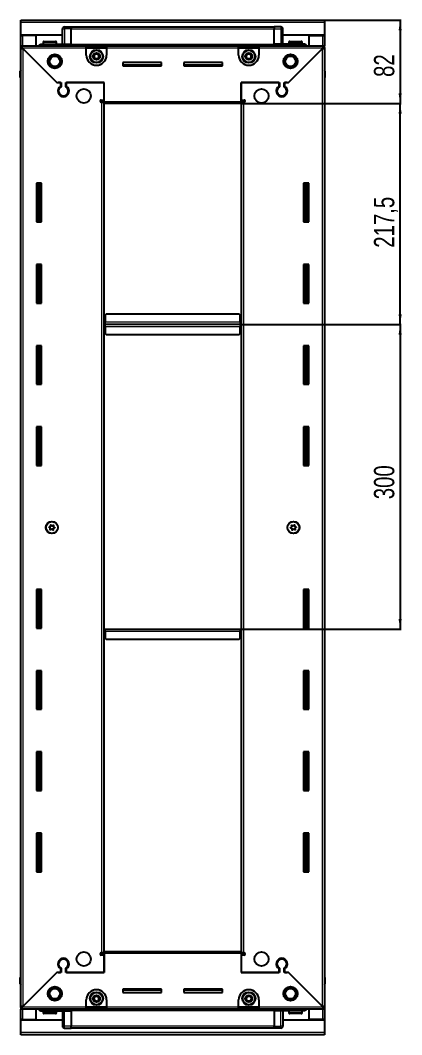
# Model space of a CAD drawing. Header units: millimetres. Extents: x 1773 to 4008, y -476 to 1980.
# Drawn here: x 3633 to 4008, y 780 to 1779 of the extents above; entities that cross this region are included whole.
import ezdxf

# ---------------------------------------------------------------- set-up
doc = ezdxf.new("R2010")
doc.units = ezdxf.units.MM
doc.layers.add('FORMAT', color=7, linetype='Continuous')
doc.styles.add('SLDTEXTSTYLE0', font='TXT', dxfattribs={"width": 0.75})
doc.dimstyles.new('SLDDIMSTYLE0', dxfattribs={"dimtxt": 20, "dimasz": 10, "dimexe": 0, "dimexo": 0.0625, "dimgap": 5, "dimtad": 2, "dimdec": 1, "dimrnd": 1e-09, "dimzin": 12, "dimdsep": 46, "dimtxsty": 'SLDTEXTSTYLE0', "dimsah": 1, "dimcen": 0.09, "dimadec": 0, "dimazin": 3, "dimtfac": 1, "dimtofl": 0, "dimtmove": 0, "dimatfit": 3, "dimfxl": 0, "dimfrac": 2, "dimtolj": 1, "dimtzin": 12, "dimarcsym": 0})

# ---------------------------------------------------------------- blocks, each defined once
blk = doc.blocks.new('_D_6')
at = {"layer": 'FORMAT'}
for p, q in [((3932.02, 1778.98), (4007.51, 1778.98)), ((4006.51, 1778.98), (4006.51, 1696.98)), ((3850.02, 1696.98), (4007.51, 1696.98))]:
    blk.add_line(p, q, dxfattribs=at)
for points in [[(4006.51, 1778.98), (4004.97, 1768.98), (4008.04, 1768.98)], [(4006.51, 1696.98), (4008.04, 1706.98), (4004.97, 1706.98)]]:
    blk.add_solid(points, dxfattribs=at)
at = {"layer": 'FORMAT', "insert": (3980.72, 1723.2), "char_height": 20, "attachment_point": 1, "rotation": 90, "style": 'SLDTEXTSTYLE0'}
blk.add_mtext('82', dxfattribs=at)
blk = doc.blocks.new('_D_7')
at = {"layer": 'FORMAT'}
for p, q in [((3850.02, 1696.98), (4007.51, 1696.98)), ((4006.51, 1479.48), (4006.51, 1696.98)), ((3849.02, 1479.48), (4007.51, 1479.48))]:
    blk.add_line(p, q, dxfattribs=at)
for points in [[(4006.51, 1696.98), (4004.97, 1686.98), (4008.04, 1686.98)], [(4006.51, 1479.48), (4008.04, 1489.48), (4004.97, 1489.48)]]:
    blk.add_solid(points, dxfattribs=at)
at = {"layer": 'FORMAT', "insert": (3980.72, 1554.98), "char_height": 20, "attachment_point": 1, "rotation": 90, "style": 'SLDTEXTSTYLE0'}
blk.add_mtext('217,5', dxfattribs=at)
blk = doc.blocks.new('_D_8')
at = {"layer": 'FORMAT'}
for p, q in [((3849.02, 1479.48), (4007.51, 1479.48)), ((4006.51, 1479.48), (4006.51, 1179.48)), ((3849.02, 1179.48), (4007.51, 1179.48))]:
    blk.add_line(p, q, dxfattribs=at)
for points in [[(4006.51, 1479.48), (4004.97, 1469.48), (4008.04, 1469.48)], [(4006.51, 1179.48), (4008.04, 1189.48), (4004.97, 1189.48)]]:
    blk.add_solid(points, dxfattribs=at)
at = {"layer": 'FORMAT', "insert": (3980.72, 1307.31), "char_height": 20, "attachment_point": 1, "rotation": 90, "style": 'SLDTEXTSTYLE0'}
blk.add_mtext('300', dxfattribs=at)

msp = doc.modelspace()

# ---------------------------------------------------------------- linework, layer by layer
at = {"color": 7, "linetype": 'Continuous', "lineweight": 25}
for p, q in [((3633.01, 1776.88), (3633.01, 1778.98)), ((3633.01, 1778.98), (3932.01, 1778.98)), ((3932.01, 1778.98), (3932.01, 1776.88)), ((3633.01, 1764.48), (3633.01, 1776.88)), ((3674.01, 1755.48), (3674.01, 1770.48)), ((3674.68, 1771.98), (3674.68, 1771.98)), ((3676.01, 1772.48), (3682.51, 1772.48)), ((3676.01, 1772.48), (3682.51, 1772.48)), ((3682.51, 1772.48), (3682.5, 1772.48)), ((3682.51, 1772.48), (3682.51, 1772.48)), ((3682.51, 1772.48), (3682.51, 1770.48)), ((3882.51, 1772.33), (3682.51, 1772.33)), ((3682.51, 1755.48), (3682.51, 1770.48)), ((3882.51, 1772.48), (3882.51, 1772.48)), ((3889.01, 1772.48), (3882.51, 1772.48)), ((3889.01, 1772.48), (3882.51, 1772.48)), ((3882.51, 1772.48), (3882.51, 1770.48)), ((3882.51, 1755.48), (3882.51, 1770.48)), ((3891.01, 1770.48), (3891.01, 1770.48)), ((3891.01, 1755.48), (3891.01, 1770.48)), ((3932.01, 1776.88), (3932.01, 1764.48)), ((3674.01, 1764.48), (3633.01, 1764.48)), ((3633.01, 1763.98), (3633.01, 1764.48)), ((3633.01, 1753.73), (3633.01, 1763.98)), ((3633.01, 1763.98), (3635.11, 1763.98)), ((3634.51, 1763.98), (3634.51, 1764.48)), ((3648.01, 1763.98), (3635.11, 1763.98)), ((3648.01, 1753.73), (3648.01, 1763.98)), ((3932.01, 1764.48), (3891.01, 1764.48)), ((3917.01, 1753.73), (3917.01, 1763.98)), ((3917.01, 1763.98), (3929.91, 1763.98)), ((3929.91, 1763.98), (3932.01, 1763.98)), ((3930.51, 1763.98), (3930.51, 1764.48)), ((3932.01, 1763.98), (3932.01, 1764.48)), ((3932.01, 1763.98), (3932.01, 1753.73)), ((3633.01, 1752.23), (3633.01, 1753.73)), ((3633.01, 1753.73), (3634.01, 1753.73)), ((3633.01, 1751.73), (3633.01, 1752.23)), ((3633.01, 1752.23), (3634.01, 1752.23)), ((3633.01, 807.23), (3633.01, 1751.73)), ((3634.51, 1751.73), (3633.01, 1751.73)), ((3634.01, 1752.23), (3634.01, 1753.73)), ((3634.01, 1753.73), (3697.51, 1753.73)), ((3634.61, 1751.63), (3668.51, 1717.73)), ((3669.21, 1717.03), (3635.11, 1751.13)), ((3653.51, 1755.48), (3682.51, 1755.48)), ((3655.01, 1757.38), (3655.01, 1755.48)), ((3655.81, 1758.18), (3667.21, 1758.18)), ((3668.01, 1755.48), (3668.01, 1757.38)), ((3682.43, 1753.73), (3682.51, 1755.45)), ((3682.51, 1755.48), (3682.51, 1754.98)), ((3682.51, 1754.33), (3882.51, 1754.33)), ((3697.51, 1751.63), (3697.51, 1753.73)), ((3697.51, 1753.73), (3717.51, 1753.73)), ((3697.51, 1752.23), (3717.51, 1752.23)), ((3697.51, 1744.73), (3697.51, 1751.63)), ((3717.51, 1753.73), (3847.51, 1753.73)), ((3717.51, 1753.73), (3717.51, 1751.63)), ((3717.51, 1751.63), (3717.51, 1744.73)), ((3847.51, 1751.63), (3847.51, 1753.73)), ((3847.51, 1753.73), (3867.51, 1753.73)), ((3847.51, 1752.23), (3867.51, 1752.23)), ((3847.51, 1744.73), (3847.51, 1751.63)), ((3867.51, 1753.73), (3931.01, 1753.73)), ((3867.51, 1753.73), (3867.51, 1751.63)), ((3867.51, 1751.63), (3867.51, 1744.73)), ((3882.51, 1755.48), (3882.51, 1754.98)), ((3911.51, 1755.48), (3882.51, 1755.48)), ((3882.51, 1755.45), (3882.58, 1753.73)), ((3929.91, 1751.13), (3895.81, 1717.03)), ((3896.51, 1717.73), (3930.41, 1751.63)), ((3897.01, 1757.38), (3897.01, 1755.48)), ((3897.81, 1758.18), (3909.21, 1758.18)), ((3910.01, 1755.48), (3910.01, 1757.38)), ((3930.51, 1751.73), (3932.01, 1751.73)), ((3931.01, 1752.23), (3931.01, 1753.73)), ((3931.01, 1753.73), (3932.01, 1753.73)), ((3931.01, 1752.23), (3932.01, 1752.23)), ((3932.01, 1752.23), (3932.01, 1753.73)), ((3932.01, 1752.23), (3932.01, 1751.73)), ((3932.01, 1751.73), (3932.01, 807.23)), ((3632.5, 1728.98), (3632.5, 1722.48)), ((3632.51, 1722.48), (3632.51, 1728.98)), ((3771.51, 1737.48), (3733.51, 1737.48)), ((3733.51, 1737.48), (3733.51, 1733.98)), ((3771.51, 1734.73), (3733.51, 1734.73)), ((3733.51, 1733.98), (3771.51, 1733.98)), ((3771.51, 1733.98), (3771.51, 1737.48)), ((3831.51, 1737.48), (3793.51, 1737.48)), ((3793.51, 1737.48), (3793.51, 1733.98)), ((3831.51, 1734.73), (3793.51, 1734.73)), ((3793.51, 1733.98), (3831.51, 1733.98)), ((3831.51, 1733.98), (3831.51, 1737.48)), ((3932.01, 1730.3), (3932.01, 1730.3)), ((3932.51, 1728.98), (3932.51, 1722.48)), ((3932.51, 1722.48), (3932.51, 1728.98)), ((3632.5, 1722.48), (3632.51, 1722.48)), ((3633.01, 1722.48), (3632.51, 1722.48)), ((3632.66, 1722.48), (3632.66, 836.48)), ((3932.01, 1722.48), (3932.51, 1722.48)), ((3932.36, 836.48), (3932.36, 1722.48)), ((3932.51, 1722.48), (3932.51, 1722.48)), ((3932.51, 1722.48), (3932.51, 1722.48)), ((3668.51, 1717.73), (3672.71, 1717.73)), ((3669.91, 1717.73), (3669.21, 1717.03)), ((3672.01, 1717.73), (3669.91, 1717.73)), ((3672.01, 1717.73), (3672.01, 1713.84)), ((3672.71, 1717.73), (3672.71, 1713.44)), ((3677.31, 1717.73), (3715.01, 1717.73)), ((3677.31, 1713.44), (3677.31, 1717.73)), ((3678.01, 1713.84), (3678.01, 1717.73)), ((3715.01, 1717.73), (3678.01, 1717.73)), ((3715.01, 1700.48), (3715.01, 1717.73)), ((3715.01, 1699.08), (3715.01, 1717.73)), ((3850.01, 1717.73), (3850.01, 1700.48)), ((3887.01, 1717.73), (3850.01, 1717.73)), ((3850.01, 1717.73), (3887.71, 1717.73)), ((3850.01, 1699.08), (3850.01, 1717.73)), ((3887.01, 1717.73), (3887.01, 1713.84)), ((3887.71, 1717.73), (3887.71, 1713.44)), ((3892.31, 1717.73), (3896.51, 1717.73)), ((3892.31, 1713.44), (3892.31, 1717.73)), ((3895.11, 1717.73), (3893.01, 1717.73)), ((3893.01, 1713.84), (3893.01, 1717.73)), ((3895.81, 1717.03), (3895.11, 1717.73)), ((3673.01, 1704.87), (3673.01, 1704.11)), ((3712.16, 1700.48), (3715.01, 1700.48)), ((3712.91, 1698.48), (3712.16, 1698.48)), ((3712.91, 1698.48), (3715.01, 1698.48)), ((3715.01, 1699.48), (3713.01, 1699.48)), ((3713.01, 1699.48), (3713.01, 1698.48)), ((3715.01, 1696.98), (3715.01, 1699.08)), ((3850.01, 1700.48), (3852.86, 1700.48)), ((3852.01, 1699.48), (3850.01, 1699.48)), ((3850.01, 1699.08), (3850.01, 1696.98)), ((3850.01, 1698.48), (3852.11, 1698.48)), ((3852.01, 1698.48), (3852.01, 1699.48)), ((3852.86, 1698.48), (3852.11, 1698.48)), ((3892.01, 1704.87), (3892.01, 1704.11)), ((3715.01, 861.98), (3715.01, 1696.98)), ((3850.01, 1696.98), (3715.01, 1696.98)), ((3850.01, 1696.98), (3850.01, 861.98)), ((3653.51, 1618.48), (3648.51, 1618.48)), ((3648.51, 1618.48), (3648.51, 1580.48)), ((3650.66, 1580.48), (3650.66, 1618.48)), ((3652.45, 1580.48), (3652.45, 1618.48)), ((3652.48, 1580.48), (3652.48, 1618.48)), ((3653.51, 1580.48), (3653.51, 1618.48)), ((3911.51, 1618.48), (3911.51, 1580.48)), ((3916.51, 1618.48), (3911.51, 1618.48)), ((3912.53, 1618.48), (3912.53, 1580.48)), ((3912.56, 1618.48), (3912.56, 1580.48)), ((3914.36, 1618.48), (3914.36, 1580.48)), ((3916.51, 1580.48), (3916.51, 1618.48)), ((3648.51, 1580.48), (3653.51, 1580.48)), ((3911.51, 1580.48), (3916.51, 1580.48)), ((3653.51, 1538.48), (3648.51, 1538.48)), ((3648.51, 1538.48), (3648.51, 1500.48)), ((3650.66, 1500.48), (3650.66, 1538.48)), ((3652.45, 1500.48), (3652.45, 1538.48)), ((3652.48, 1500.48), (3652.48, 1538.48)), ((3653.51, 1500.48), (3653.51, 1538.48)), ((3911.51, 1538.48), (3911.51, 1500.48)), ((3916.51, 1538.48), (3911.51, 1538.48)), ((3912.53, 1538.48), (3912.53, 1500.48)), ((3912.56, 1538.48), (3912.56, 1500.48)), ((3914.36, 1538.48), (3914.36, 1500.48)), ((3916.51, 1500.48), (3916.51, 1538.48)), ((3648.51, 1500.48), (3653.51, 1500.48)), ((3911.51, 1500.48), (3916.51, 1500.48)), ((3717.01, 1489.48), (3716.01, 1488.48)), ((3848.01, 1489.48), (3717.01, 1489.48)), ((3849.01, 1488.48), (3848.01, 1489.48)), ((3715.76, 1479.48), (3715.01, 1479.48)), ((3716.01, 1482.33), (3715.76, 1482.33)), ((3715.76, 1482.33), (3715.76, 1479.48)), ((3715.76, 1479.48), (3715.76, 1476.63)), ((3716.01, 1488.48), (3716.01, 1481.58)), ((3716.01, 1479.48), (3716.01, 1481.58)), ((3716.01, 1477.38), (3716.01, 1479.48)), ((3849.01, 1479.48), (3716.01, 1479.48)), ((3849.01, 1481.58), (3849.01, 1488.48)), ((3849.26, 1482.33), (3849.01, 1482.33)), ((3849.01, 1481.58), (3849.01, 1479.48)), ((3849.01, 1479.48), (3849.01, 1477.38)), ((3849.26, 1479.48), (3849.26, 1482.33)), ((3849.26, 1476.63), (3849.26, 1479.48)), ((3850.01, 1479.48), (3849.26, 1479.48)), ((3715.76, 1476.63), (3716.01, 1476.63)), ((3716.01, 1477.38), (3716.01, 1470.48)), ((3716.01, 1470.48), (3717.01, 1469.48)), ((3717.01, 1469.48), (3848.01, 1469.48)), ((3848.01, 1469.48), (3849.01, 1470.48)), ((3849.01, 1470.48), (3849.01, 1477.38)), ((3849.01, 1476.63), (3849.26, 1476.63)), ((3653.51, 1458.48), (3648.51, 1458.48)), ((3648.51, 1458.48), (3648.51, 1420.48)), ((3650.66, 1420.48), (3650.66, 1458.48)), ((3652.45, 1420.48), (3652.45, 1458.48)), ((3652.48, 1420.48), (3652.48, 1458.48)), ((3653.51, 1420.48), (3653.51, 1458.48)), ((3911.51, 1458.48), (3911.51, 1420.48)), ((3916.51, 1458.48), (3911.51, 1458.48)), ((3912.53, 1458.48), (3912.53, 1420.48)), ((3912.56, 1458.48), (3912.56, 1420.48)), ((3914.36, 1458.48), (3914.36, 1420.48)), ((3916.51, 1420.48), (3916.51, 1458.48)), ((3648.51, 1420.48), (3653.51, 1420.48)), ((3911.51, 1420.48), (3916.51, 1420.48)), ((3653.51, 1378.48), (3648.51, 1378.48)), ((3648.51, 1378.48), (3648.51, 1340.48)), ((3650.66, 1340.48), (3650.66, 1378.48)), ((3652.45, 1340.48), (3652.45, 1378.48)), ((3652.48, 1340.48), (3652.48, 1378.48)), ((3653.51, 1340.48), (3653.51, 1378.48)), ((3911.51, 1378.48), (3911.51, 1340.48)), ((3916.51, 1378.48), (3911.51, 1378.48)), ((3912.53, 1378.48), (3912.53, 1340.48)), ((3912.56, 1378.48), (3912.56, 1340.48)), ((3914.36, 1378.48), (3914.36, 1340.48)), ((3916.51, 1340.48), (3916.51, 1378.48)), ((3648.51, 1340.48), (3653.51, 1340.48)), ((3911.51, 1340.48), (3916.51, 1340.48)), ((3653.51, 1218.48), (3648.51, 1218.48)), ((3648.51, 1218.48), (3648.51, 1180.48)), ((3650.66, 1180.48), (3650.66, 1218.48)), ((3652.45, 1180.48), (3652.45, 1218.48)), ((3652.48, 1180.48), (3652.48, 1218.48)), ((3653.51, 1180.48), (3653.51, 1218.48)), ((3911.51, 1218.48), (3911.51, 1180.48)), ((3916.51, 1218.48), (3911.51, 1218.48)), ((3912.53, 1218.48), (3912.53, 1180.48)), ((3912.56, 1218.48), (3912.56, 1180.48)), ((3914.36, 1218.48), (3914.36, 1180.48)), ((3916.51, 1180.48), (3916.51, 1218.48)), ((3648.51, 1180.48), (3653.51, 1180.48)), ((3715.01, 1179.48), (3715.76, 1179.48)), ((3715.76, 1179.48), (3715.76, 1176.63)), ((3716.01, 1177.38), (3716.01, 1179.48)), ((3716.01, 1179.48), (3849.01, 1179.48)), ((3849.01, 1179.48), (3849.01, 1177.38)), ((3849.26, 1176.63), (3849.26, 1179.48)), ((3849.26, 1179.48), (3850.01, 1179.48)), ((3911.51, 1180.48), (3916.51, 1180.48)), ((3715.76, 1176.63), (3716.01, 1176.63)), ((3716.01, 1177.38), (3716.01, 1170.48)), ((3716.01, 1170.48), (3717.01, 1169.48)), ((3717.01, 1169.48), (3848.01, 1169.48)), ((3848.01, 1169.48), (3849.01, 1170.48)), ((3849.01, 1170.48), (3849.01, 1177.38)), ((3849.01, 1176.63), (3849.26, 1176.63)), ((3653.51, 1138.48), (3648.51, 1138.48)), ((3648.51, 1138.48), (3648.51, 1100.48)), ((3650.66, 1100.48), (3650.66, 1138.48)), ((3652.45, 1100.48), (3652.45, 1138.48)), ((3652.48, 1100.48), (3652.48, 1138.48)), ((3653.51, 1100.48), (3653.51, 1138.48)), ((3911.51, 1138.48), (3911.51, 1100.48)), ((3916.51, 1138.48), (3911.51, 1138.48)), ((3912.53, 1138.48), (3912.53, 1100.48)), ((3912.56, 1138.48), (3912.56, 1100.48)), ((3914.36, 1138.48), (3914.36, 1100.48)), ((3916.51, 1100.48), (3916.51, 1138.48)), ((3648.51, 1100.48), (3653.51, 1100.48)), ((3911.51, 1100.48), (3916.51, 1100.48)), ((3653.51, 1058.48), (3648.51, 1058.48)), ((3648.51, 1058.48), (3648.51, 1020.48)), ((3650.66, 1020.48), (3650.66, 1058.48)), ((3652.45, 1020.48), (3652.45, 1058.48)), ((3652.48, 1020.48), (3652.48, 1058.48)), ((3653.51, 1020.48), (3653.51, 1058.48)), ((3911.51, 1058.48), (3911.51, 1020.48)), ((3916.51, 1058.48), (3911.51, 1058.48)), ((3912.53, 1058.48), (3912.53, 1020.48)), ((3912.56, 1058.48), (3912.56, 1020.48)), ((3914.36, 1058.48), (3914.36, 1020.48)), ((3916.51, 1020.48), (3916.51, 1058.48)), ((3648.51, 1020.48), (3653.51, 1020.48)), ((3911.51, 1020.48), (3916.51, 1020.48)), ((3653.51, 978.48), (3648.51, 978.48)), ((3648.51, 978.48), (3648.51, 940.48)), ((3650.66, 940.48), (3650.66, 978.48)), ((3652.45, 940.48), (3652.45, 978.48)), ((3652.48, 940.48), (3652.48, 978.48)), ((3653.51, 940.48), (3653.51, 978.48)), ((3911.51, 978.48), (3911.51, 940.48)), ((3916.51, 978.48), (3911.51, 978.48)), ((3912.53, 978.48), (3912.53, 940.48)), ((3912.56, 978.48), (3912.56, 940.48)), ((3914.36, 978.48), (3914.36, 940.48)), ((3916.51, 940.48), (3916.51, 978.48)), ((3648.51, 940.48), (3653.51, 940.48)), ((3911.51, 940.48), (3916.51, 940.48)), ((3712.16, 860.48), (3712.91, 860.48)), ((3715.01, 860.48), (3712.91, 860.48)), ((3713.01, 860.48), (3713.01, 859.48)), ((3713.01, 859.48), (3715.01, 859.48)), ((3715.01, 859.88), (3715.01, 861.98)), ((3715.01, 861.98), (3850.01, 861.98)), ((3715.01, 859.88), (3715.01, 841.23)), ((3850.01, 861.98), (3850.01, 859.88)), ((3852.11, 860.48), (3850.01, 860.48)), ((3850.01, 859.88), (3850.01, 841.23)), ((3850.01, 859.48), (3852.01, 859.48)), ((3852.01, 859.48), (3852.01, 860.48)), ((3852.11, 860.48), (3852.86, 860.48)), ((3673.01, 854.85), (3673.01, 854.09)), ((3715.01, 858.48), (3712.16, 858.48)), ((3715.01, 841.23), (3715.01, 858.48)), ((3850.01, 858.48), (3850.01, 841.23)), ((3852.86, 858.48), (3850.01, 858.48)), ((3892.01, 854.85), (3892.01, 854.09)), ((3668.51, 841.23), (3634.61, 807.33)), ((3635.11, 807.83), (3669.21, 841.93)), ((3672.71, 841.23), (3668.51, 841.23)), ((3669.21, 841.93), (3669.91, 841.23)), ((3669.91, 841.23), (3672.01, 841.23)), ((3672.01, 845.12), (3672.01, 841.23)), ((3672.71, 845.52), (3672.71, 841.23)), ((3677.31, 841.23), (3677.31, 845.52)), ((3715.01, 841.23), (3677.31, 841.23)), ((3678.01, 841.23), (3678.01, 845.12)), ((3678.01, 841.23), (3715.01, 841.23)), ((3850.01, 841.23), (3887.01, 841.23)), ((3887.71, 841.23), (3850.01, 841.23)), ((3887.01, 845.12), (3887.01, 841.23)), ((3887.71, 845.52), (3887.71, 841.23)), ((3892.31, 841.23), (3892.31, 845.52)), ((3896.51, 841.23), (3892.31, 841.23)), ((3893.01, 841.23), (3893.01, 845.12)), ((3893.01, 841.23), (3895.11, 841.23)), ((3895.11, 841.23), (3895.81, 841.93)), ((3895.81, 841.93), (3929.91, 807.83)), ((3930.41, 807.33), (3896.51, 841.23)), ((3632.5, 829.98), (3632.5, 836.48)), ((3632.5, 836.48), (3632.51, 836.48)), ((3632.51, 836.48), (3632.51, 836.48)), ((3632.51, 836.48), (3632.51, 829.98)), ((3633.01, 836.48), (3632.51, 836.48)), ((3932.01, 836.48), (3932.51, 836.48)), ((3932.51, 836.48), (3932.51, 836.48)), ((3932.51, 829.98), (3932.51, 836.48)), ((3932.51, 836.48), (3932.51, 829.98)), ((3633, 828.66), (3633, 828.66)), ((3771.51, 824.98), (3733.51, 824.98)), ((3733.51, 824.98), (3733.51, 821.48)), ((3733.51, 824.23), (3771.51, 824.23)), ((3733.51, 821.48), (3771.51, 821.48)), ((3771.51, 821.48), (3771.51, 824.98)), ((3831.51, 824.98), (3793.51, 824.98)), ((3793.51, 824.98), (3793.51, 821.48)), ((3793.51, 824.23), (3831.51, 824.23)), ((3793.51, 821.48), (3831.51, 821.48)), ((3831.51, 821.48), (3831.51, 824.98)), ((3697.51, 807.33), (3697.51, 814.23)), ((3717.51, 814.23), (3717.51, 807.33)), ((3847.51, 807.33), (3847.51, 814.23)), ((3867.51, 814.23), (3867.51, 807.33)), ((3633.01, 806.73), (3633.01, 807.23)), ((3634.51, 807.23), (3633.01, 807.23)), ((3633.01, 806.73), (3633.01, 805.23)), ((3634.01, 806.73), (3633.01, 806.73)), ((3633.01, 794.98), (3633.01, 805.23)), ((3634.01, 805.23), (3633.01, 805.23)), ((3634.01, 806.73), (3634.01, 805.23)), ((3697.51, 805.23), (3634.01, 805.23)), ((3648.01, 794.98), (3648.01, 805.23)), ((3653.51, 803.48), (3682.51, 803.48)), ((3655.01, 803.48), (3655.01, 801.58)), ((3659.58, 800.78), (3655.81, 800.78)), ((3667.21, 800.78), (3659.58, 800.78)), ((3668.01, 801.58), (3668.01, 803.48)), ((3674.01, 803.48), (3674.01, 788.48)), ((3682.51, 803.51), (3682.43, 805.23)), ((3882.51, 804.63), (3682.51, 804.63)), ((3682.51, 803.48), (3682.51, 803.98)), ((3682.51, 803.48), (3682.51, 788.48)), ((3697.51, 805.23), (3697.51, 807.33)), ((3717.51, 806.73), (3697.51, 806.73)), ((3717.51, 805.23), (3697.51, 805.23)), ((3717.51, 807.33), (3717.51, 805.23)), ((3847.51, 805.23), (3717.51, 805.23)), ((3847.51, 805.23), (3847.51, 807.33)), ((3867.51, 806.73), (3847.51, 806.73)), ((3867.51, 805.23), (3847.51, 805.23)), ((3867.51, 807.33), (3867.51, 805.23)), ((3931.01, 805.23), (3867.51, 805.23)), ((3882.58, 805.23), (3882.51, 803.51)), ((3882.51, 803.48), (3882.51, 803.98)), ((3911.51, 803.48), (3882.51, 803.48)), ((3882.51, 803.48), (3882.51, 788.48)), ((3891.01, 803.48), (3891.01, 788.48)), ((3897.01, 803.48), (3897.01, 801.58)), ((3904.8, 800.78), (3897.81, 800.78)), ((3909.21, 800.78), (3904.8, 800.78)), ((3910.01, 801.58), (3910.01, 803.48)), ((3917.01, 794.98), (3917.01, 805.23)), ((3930.51, 807.23), (3932.01, 807.23)), ((3931.01, 806.73), (3931.01, 805.23)), ((3932.01, 806.73), (3931.01, 806.73)), ((3932.01, 805.23), (3931.01, 805.23)), ((3932.01, 807.23), (3932.01, 806.73)), ((3932.01, 806.73), (3932.01, 805.23)), ((3932.01, 805.23), (3932.01, 794.98)), ((3635.11, 794.98), (3633.01, 794.98)), ((3633.01, 794.48), (3633.01, 794.98)), ((3633.01, 794.48), (3674.01, 794.48)), ((3633.01, 782.08), (3633.01, 794.48)), ((3634.51, 794.48), (3634.51, 794.98)), ((3635.11, 794.98), (3648.01, 794.98)), ((3891.01, 794.48), (3932.01, 794.48)), ((3929.91, 794.98), (3917.01, 794.98)), ((3932.01, 794.98), (3929.91, 794.98)), ((3930.51, 794.48), (3930.51, 794.98)), ((3932.01, 794.48), (3932.01, 794.98)), ((3932.01, 794.48), (3932.01, 782.08)), ((3633.01, 779.98), (3633.01, 782.08)), ((3932.01, 779.98), (3633.01, 779.98)), ((3674.01, 788.48), (3674.01, 788.48)), ((3676.01, 786.48), (3682.51, 786.48)), ((3676.01, 786.48), (3682.51, 786.48)), ((3682.51, 786.48), (3682.51, 788.48)), ((3682.51, 786.63), (3882.51, 786.63)), ((3682.51, 786.48), (3682.51, 786.48)), ((3882.51, 786.48), (3882.51, 788.48)), ((3882.51, 786.48), (3882.51, 786.48)), ((3889.01, 786.48), (3882.51, 786.48)), ((3882.51, 786.48), (3882.51, 786.48)), ((3889.01, 786.48), (3882.51, 786.48)), ((3890.33, 786.98), (3890.33, 786.98)), ((3932.01, 782.08), (3932.01, 779.98))]:
    msp.add_line(p, q, dxfattribs=at)
at = {"color": 8, "linetype": 'Continuous', "lineweight": 18}
for p, q in [((3932.01, 1776.88), (3633.01, 1776.88)), ((3674.01, 1770.48), (3676.01, 1770.48)), ((3676.01, 1772.48), (3676.01, 1770.48)), ((3676.01, 1770.48), (3676.01, 1755.48)), ((3682.51, 1770.48), (3676.01, 1770.48)), ((3882.51, 1770.33), (3682.51, 1770.33)), ((3882.51, 1770.48), (3889.01, 1770.48)), ((3889.01, 1772.48), (3889.01, 1770.48)), ((3891.01, 1770.48), (3889.01, 1770.48)), ((3889.01, 1770.48), (3889.01, 1755.48)), ((3635.11, 1763.98), (3635.11, 1764.48)), ((3635.11, 1753.73), (3635.11, 1763.98)), ((3929.91, 1764.48), (3929.91, 1763.98)), ((3929.91, 1763.98), (3929.91, 1753.73)), ((3697.51, 1751.63), (3634.61, 1751.63)), ((3635.11, 1751.13), (3635.11, 807.83)), ((3655.01, 1757.38), (3668.01, 1757.38)), ((3882.51, 1754.98), (3682.51, 1754.98)), ((3882.51, 1753.74), (3682.51, 1753.74)), ((3697.51, 1751.63), (3717.51, 1751.63)), ((3847.51, 1751.63), (3717.51, 1751.63)), ((3847.51, 1751.63), (3867.51, 1751.63)), ((3930.41, 1751.63), (3867.51, 1751.63)), ((3897.01, 1757.38), (3910.01, 1757.38)), ((3929.91, 807.83), (3929.91, 1751.13)), ((3633.01, 1728.98), (3632.51, 1728.98)), ((3932.01, 1728.98), (3932.51, 1728.98)), ((3712.91, 860.48), (3712.91, 1698.48)), ((3715.01, 1699.08), (3850.01, 1699.08)), ((3852.11, 1698.48), (3852.11, 860.48)), ((3650.01, 1618.48), (3650.01, 1580.48)), ((3651.24, 1618.48), (3651.24, 1580.48)), ((3913.77, 1580.48), (3913.77, 1618.48)), ((3915.01, 1580.48), (3915.01, 1618.48)), ((3650.01, 1538.48), (3650.01, 1500.48)), ((3651.24, 1538.48), (3651.24, 1500.48)), ((3913.77, 1500.48), (3913.77, 1538.48)), ((3915.01, 1500.48), (3915.01, 1538.48)), ((3849.01, 1481.58), (3716.01, 1481.58)), ((3716.01, 1477.38), (3849.01, 1477.38)), ((3650.01, 1458.48), (3650.01, 1420.48)), ((3651.24, 1458.48), (3651.24, 1420.48)), ((3913.77, 1420.48), (3913.77, 1458.48)), ((3915.01, 1420.48), (3915.01, 1458.48)), ((3650.01, 1378.48), (3650.01, 1340.48)), ((3651.24, 1378.48), (3651.24, 1340.48)), ((3913.77, 1340.48), (3913.77, 1378.48)), ((3915.01, 1340.48), (3915.01, 1378.48)), ((3650.01, 1218.48), (3650.01, 1180.48)), ((3651.24, 1218.48), (3651.24, 1180.48)), ((3913.77, 1180.48), (3913.77, 1218.48)), ((3915.01, 1180.48), (3915.01, 1218.48)), ((3716.01, 1177.38), (3849.01, 1177.38)), ((3650.01, 1138.48), (3650.01, 1100.48)), ((3651.24, 1138.48), (3651.24, 1100.48)), ((3913.77, 1100.48), (3913.77, 1138.48)), ((3915.01, 1100.48), (3915.01, 1138.48)), ((3650.01, 1058.48), (3650.01, 1020.48)), ((3651.24, 1058.48), (3651.24, 1020.48)), ((3913.77, 1020.48), (3913.77, 1058.48)), ((3915.01, 1020.48), (3915.01, 1058.48)), ((3650.01, 978.48), (3650.01, 940.48)), ((3651.24, 978.48), (3651.24, 940.48)), ((3913.77, 940.48), (3913.77, 978.48)), ((3915.01, 940.48), (3915.01, 978.48)), ((3850.01, 859.88), (3715.01, 859.88)), ((3633.01, 829.98), (3632.51, 829.98)), ((3932.01, 829.98), (3932.51, 829.98)), ((3634.61, 807.33), (3697.51, 807.33)), ((3635.11, 794.98), (3635.11, 805.23)), ((3659.31, 801.58), (3655.01, 801.58)), ((3668.01, 801.58), (3659.31, 801.58)), ((3676.01, 788.48), (3676.01, 803.48)), ((3682.51, 805.22), (3882.51, 805.22)), ((3682.51, 803.98), (3882.51, 803.98)), ((3717.51, 807.33), (3697.51, 807.33)), ((3717.51, 807.33), (3847.51, 807.33)), ((3867.51, 807.33), (3847.51, 807.33)), ((3867.51, 807.33), (3930.41, 807.33)), ((3889.01, 788.48), (3889.01, 803.48)), ((3904.98, 801.58), (3897.01, 801.58)), ((3910.01, 801.58), (3904.98, 801.58)), ((3929.91, 805.23), (3929.91, 794.98)), ((3635.11, 794.48), (3635.11, 794.98)), ((3929.91, 794.98), (3929.91, 794.48)), ((3932.01, 782.08), (3633.01, 782.08)), ((3674.01, 788.48), (3676.01, 788.48)), ((3676.01, 786.48), (3676.01, 788.48)), ((3682.51, 788.48), (3676.01, 788.48)), ((3682.51, 788.63), (3882.51, 788.63)), ((3882.51, 788.48), (3889.01, 788.48)), ((3891.01, 788.48), (3889.01, 788.48)), ((3889.01, 786.48), (3889.01, 788.48))]:
    msp.add_line(p, q, dxfattribs=at)
at = {"color": 7, "linetype": 'Continuous', "lineweight": 25}
for centre, radius in [((3707.51, 1743.48), 6.5), ((3857.51, 1743.48), 6.5), ((3666.51, 1738.48), 7), ((3666.51, 1738.48), 6.02), ((3666.51, 1738.48), 5.1), ((3707.51, 1743.48), 3.46), ((3857.51, 1743.48), 3.46), ((3898.51, 1738.48), 7), ((3898.51, 1738.48), 6.03), ((3898.51, 1738.48), 5.1), ((3695.01, 1704.48), 7), ((3870.01, 1704.48), 7), ((3663.51, 1279.48), 6), ((3663.66, 1279.48), 5.79), ((3663.66, 1279.48), 1.85), ((3901.51, 1279.48), 6), ((3901.36, 1279.48), 5.79), ((3901.36, 1279.48), 1.85), ((3695.01, 854.48), 7), ((3870.01, 854.48), 7), ((3666.51, 820.48), 7), ((3666.51, 820.48), 6.03), ((3666.51, 820.48), 5.1), ((3707.51, 815.48), 6.5), ((3857.51, 815.48), 6.5), ((3898.51, 820.48), 7), ((3898.51, 820.48), 6.02), ((3898.51, 820.48), 5.1), ((3707.51, 815.48), 3.46), ((3857.51, 815.48), 3.46)]:
    msp.add_circle(centre, radius, dxfattribs=at)
at = {"color": 8, "linetype": 'Continuous', "lineweight": 18}
for centre in [(3707.51, 1743.48), (3857.51, 1743.48), (3707.51, 815.48), (3857.51, 815.48)]:
    msp.add_circle(centre, 5.7, dxfattribs=at)
at = {"color": 7, "linetype": 'Continuous', "lineweight": 25}
for centre, radius, start, end in [((3676.01, 1770.48), 2, 90, 180), ((3889.01, 1770.48), 2, 0, 90), ((3655.81, 1757.38), 0.8, 90, 180), ((3667.21, 1757.38), 0.8, 0, 90), ((3673.81, 1755.68), 0.2, 270, 0), ((3891.21, 1755.68), 0.2, 180, 270), ((3897.81, 1757.38), 0.8, 90, 180), ((3909.21, 1757.38), 0.8, 0, 90), ((3707.51, 1744.73), 10, 180, 270), ((3707.51, 1743.48), 2.5, 134.01559, 194.01559), ((3707.51, 1743.48), 2.5, 194.01559, 254.01559), ((3707.51, 1743.48), 2.5, 74.01559, 134.01559), ((3707.51, 1743.48), 2.5, 254.01559, 314.01559), ((3707.51, 1744.73), 10, 270, 0), ((3707.51, 1743.48), 2.5, 14.01559, 74.01559), ((3707.51, 1743.48), 2.5, 314.01559, 14.01559), ((3857.51, 1744.73), 10, 180, 270), ((3857.51, 1743.48), 2.5, 160.11158, 220.11158), ((3857.51, 1743.48), 2.5, 100.11158, 160.11158), ((3857.51, 1743.48), 2.5, 220.11158, 280.11158), ((3857.51, 1743.48), 2.5, 40.11158, 100.11158), ((3857.51, 1744.73), 10, 270, 0), ((3857.51, 1743.48), 2.5, 280.11158, 340.11158), ((3857.51, 1743.48), 2.5, 340.11158, 40.11158), ((3634.51, 1728.98), 2, 138.59038, 180), ((3930.51, 1728.98), 2, 0, 41.40962), ((3930.51, 1728.98), 2, 0, 41.40962), ((3675.01, 1709.23), 5.5, 123.05573, 56.94427), ((3675.01, 1709.23), 4.8, 118.63099, 61.36901), ((3890.01, 1709.23), 5.5, 123.05573, 56.94427), ((3890.01, 1709.23), 4.8, 118.63099, 61.36901), ((3712.16, 1699.48), 1, 90, 270), ((3852.86, 1699.48), 1, 270, 90), ((3712.16, 859.48), 1, 90, 270), ((3852.86, 859.48), 1, 270, 90), ((3675.01, 849.73), 5.5, 303.05573, 236.94427), ((3675.01, 849.73), 4.8, 298.63099, 241.36901), ((3890.01, 849.73), 5.5, 303.05573, 236.94427), ((3890.01, 849.73), 4.8, 298.63099, 241.36901), ((3634.5, 829.98), 2, 180, 198.58003), ((3634.51, 829.98), 2, 180, 221.40962), ((3930.51, 829.98), 2, 318.57492, 360), ((3930.51, 829.98), 2, 318.59038, 0), ((3634.5, 829.98), 2, 213.94202, 221.40962), ((3707.51, 814.23), 10, 90, 180), ((3707.51, 814.23), 10, 0, 90), ((3857.51, 814.23), 10, 90, 180), ((3857.51, 814.23), 10, 0, 90), ((3707.51, 815.48), 2.5, 127.47401, 187.47401), ((3707.51, 815.48), 2.5, 187.47401, 247.47401), ((3707.51, 815.48), 2.5, 67.47401, 127.47401), ((3707.51, 815.48), 2.5, 247.47401, 307.47401), ((3707.51, 815.48), 2.5, 7.47401, 67.47401), ((3707.51, 815.48), 2.5, 307.47401, 7.47401), ((3857.51, 815.48), 2.5, 147.04236, 207.04236), ((3857.51, 815.48), 2.5, 207.04236, 267.04236), ((3857.51, 815.48), 2.5, 87.04236, 147.04236), ((3857.51, 815.48), 2.5, 267.04236, 327.04236), ((3857.51, 815.48), 2.5, 27.04236, 87.04236), ((3857.51, 815.48), 2.5, 327.04236, 27.04236), ((3655.81, 801.58), 0.8, 180, 270), ((3667.21, 801.58), 0.8, 270, 360), ((3673.81, 803.28), 0.2, 0, 90), ((3891.21, 803.28), 0.2, 90, 180), ((3897.81, 801.58), 0.8, 180, 270), ((3909.21, 801.58), 0.8, 270, 360), ((3676.01, 788.48), 2, 180, 270), ((3676.01, 788.48), 2, 180, 270), ((3889.01, 788.48), 2, 270, 0)]:
    msp.add_arc(centre, radius, start, end, dxfattribs=at)
for points, knots in [([(3633.01, 1751.73), (3633.03, 1751.68), (3633.08, 1751.59), (3633.48, 1751.46), (3634.03, 1751.33), (3634.61, 1751.22), (3634.98, 1751.15), (3635.11, 1751.13)], [0, 0, 0, 0, 0.230255, 0.448522, 0.666786, 0.88505, 1, 1, 1, 1]), ([(3634.61, 1751.63), (3634.56, 1751.88), (3634.47, 1752.38), (3634.34, 1753.02), (3634.2, 1753.48), (3634.09, 1753.7), (3634.03, 1753.72), (3634.01, 1753.73)], [0, 0, 0, 0, 0.230255, 0.448522, 0.666786, 0.88505, 1, 1, 1, 1]), ([(3650.29, 1753.73), (3650.41, 1753.93), (3650.8, 1754.58), (3651.95, 1755.29), (3652.99, 1755.42), (3653.51, 1755.48)], [0, 0, 0, 0, 0.1822499, 0.5911249, 1, 1, 1, 1]), ([(3682.51, 1755.48), (3682.51, 1755.44), (3682.51, 1755.37), (3682.51, 1754.75), (3682.51, 1754.17), (3682.51, 1753.78), (3682.51, 1753.74)], [0, 0, 0, 0, 0.324279, 0.648558, 0.972836, 1, 1, 1, 1]), ([(3882.51, 1755.48), (3882.51, 1755.44), (3882.51, 1755.37), (3882.51, 1754.75), (3882.51, 1754.17), (3882.51, 1753.78), (3882.51, 1753.74)], [0, 0, 0, 0, 0.3242788, 0.6485576, 0.9728365, 1, 1, 1, 1]), ([(3914.72, 1753.73), (3914.6, 1753.93), (3914.21, 1754.58), (3913.06, 1755.29), (3912.02, 1755.42), (3911.51, 1755.48)], [0, 0, 0, 0, 0.18225, 0.591125, 1, 1, 1, 1]), ([(3929.91, 1751.13), (3930.16, 1751.18), (3930.65, 1751.27), (3931.29, 1751.4), (3931.76, 1751.53), (3931.98, 1751.64), (3932, 1751.71), (3932.01, 1751.73)], [0, 0, 0, 0, 0.230255, 0.448522, 0.666786, 0.88505, 1, 1, 1, 1]), ([(3931.01, 1753.73), (3930.96, 1753.7), (3930.87, 1753.65), (3930.74, 1753.26), (3930.6, 1752.7), (3930.49, 1752.12), (3930.43, 1751.76), (3930.41, 1751.63)], [0, 0, 0, 0, 0.230255, 0.448522, 0.666786, 0.88505, 1, 1, 1, 1]), ([(3704.73, 1744.28), (3705.1, 1744.63), (3705.79, 1745.3), (3706.48, 1745.97), (3706.81, 1746.28)], [0, 0, 0, 0, 0.5346859, 1, 1, 1, 1]), ([(3705.43, 1741.47), (3705.35, 1741.81), (3705.15, 1742.61), (3704.91, 1743.57), (3704.76, 1744.15), (3704.73, 1744.28)], [0, 0, 0, 0, 0.362901, 0.866875, 1, 1, 1, 1]), ([(3708.2, 1740.68), (3707.71, 1740.82), (3706.78, 1741.09), (3705.86, 1741.35), (3705.43, 1741.47)], [0, 0, 0, 0, 0.534686, 1, 1, 1, 1]), ([(3706.81, 1746.28), (3707.3, 1746.14), (3708.23, 1745.87), (3709.15, 1745.61), (3709.58, 1745.49)], [0, 0, 0, 0, 0.534686, 1, 1, 1, 1]), ([(3710.28, 1742.69), (3709.91, 1742.33), (3709.22, 1741.66), (3708.53, 1740.99), (3708.2, 1740.68)], [0, 0, 0, 0, 0.534686, 1, 1, 1, 1]), ([(3709.58, 1745.49), (3709.61, 1745.37), (3709.76, 1744.78), (3710, 1743.82), (3710.2, 1743.02), (3710.28, 1742.69)], [0, 0, 0, 0, 0.133125, 0.637099, 1, 1, 1, 1]), ([(3854.66, 1742.97), (3854.71, 1743.09), (3854.91, 1743.65), (3855.25, 1744.59), (3855.53, 1745.36), (3855.65, 1745.69)], [0, 0, 0, 0, 0.1331247, 0.6370994, 1, 1, 1, 1]), ([(3856.52, 1740.77), (3856.19, 1741.16), (3855.57, 1741.9), (3854.95, 1742.63), (3854.66, 1742.97)], [0, 0, 0, 0, 0.534686, 1, 1, 1, 1]), ([(3855.65, 1745.69), (3856.15, 1745.78), (3857.1, 1745.95), (3858.05, 1746.12), (3858.49, 1746.2)], [0, 0, 0, 0, 0.534686, 1, 1, 1, 1]), ([(3859.37, 1741.27), (3858.86, 1741.18), (3857.91, 1741.01), (3856.96, 1740.84), (3856.52, 1740.77)], [0, 0, 0, 0, 0.534686, 1, 1, 1, 1]), ([(3858.49, 1746.2), (3858.82, 1745.8), (3859.44, 1745.06), (3860.06, 1744.33), (3860.35, 1743.99)], [0, 0, 0, 0, 0.534686, 1, 1, 1, 1]), ([(3860.35, 1743.99), (3860.23, 1743.66), (3859.95, 1742.89), (3859.61, 1741.95), (3859.41, 1741.39), (3859.37, 1741.27)], [0, 0, 0, 0, 0.362901, 0.866875, 1, 1, 1, 1]), ([(3665.29, 1281.75), (3665.28, 1281.76), (3665.26, 1281.77), (3665.2, 1281.77), (3665.06, 1281.73), (3664.71, 1281.55), (3664.23, 1281.31), (3663.6, 1281.35), (3663.16, 1281.62), (3662.85, 1281.87), (3662.66, 1282), (3662.57, 1282.04), (3662.53, 1282.04), (3662.5, 1282.03), (3662.47, 1282.01), (3662.44, 1281.95), (3662.39, 1281.68), (3662.39, 1281.21), (3662.21, 1280.52), (3661.62, 1280.13), (3661.17, 1279.98), (3660.93, 1279.85), (3660.88, 1279.8), (3660.87, 1279.77), (3660.87, 1279.74), (3660.88, 1279.71), (3660.91, 1279.67), (3660.96, 1279.61), (3661.15, 1279.48), (3661.47, 1279.27), (3661.87, 1278.94), (3662.1, 1278.36), (3662.02, 1277.82), (3661.97, 1277.43), (3661.97, 1277.28), (3662, 1277.23), (3662.02, 1277.2), (3662.06, 1277.19), (3662.11, 1277.19), (3662.25, 1277.23), (3662.6, 1277.41), (3663.08, 1277.65), (3663.71, 1277.61), (3664.15, 1277.34), (3664.46, 1277.09), (3664.65, 1276.96), (3664.74, 1276.92), (3664.78, 1276.92), (3664.81, 1276.93), (3664.84, 1276.95), (3664.87, 1277.01), (3664.92, 1277.28), (3664.92, 1277.75), (3665.1, 1278.44), (3665.69, 1278.83), (3666.14, 1278.98), (3666.38, 1279.11), (3666.43, 1279.16), (3666.44, 1279.19), (3666.44, 1279.22), (3666.43, 1279.25), (3666.4, 1279.29), (3666.35, 1279.35), (3666.16, 1279.48), (3665.84, 1279.69), (3665.45, 1280.02), (3665.21, 1280.61), (3665.29, 1281.14), (3665.34, 1281.53), (3665.34, 1281.68), (3665.31, 1281.73), (3665.3, 1281.75), (3665.29, 1281.75)], [0, 0, 0, 0, 0.002009, 0.00442, 0.009365, 0.025528, 0.067705, 0.095786, 0.124646, 0.150342, 0.160519, 0.163394, 0.165697, 0.167245, 0.168874, 0.17077, 0.178606, 0.211994, 0.249994, 0.287995, 0.321383, 0.329219, 0.331115, 0.332744, 0.334292, 0.336217, 0.338535, 0.341318, 0.349662, 0.375358, 0.404217, 0.432298, 0.474475, 0.490639, 0.496669, 0.49844, 0.5, 0.502009, 0.50442, 0.509365, 0.525528, 0.567705, 0.595786, 0.624646, 0.650342, 0.660519, 0.663394, 0.665697, 0.667245, 0.668874, 0.67077, 0.678606, 0.711994, 0.749994, 0.787995, 0.821383, 0.829219, 0.831115, 0.832744, 0.834292, 0.836217, 0.838535, 0.841318, 0.849662, 0.875358, 0.904217, 0.932298, 0.974475, 0.990639, 0.996669, 0.99844, 1, 1, 1, 1]), ([(3899.72, 1281.75), (3899.71, 1281.74), (3899.69, 1281.72), (3899.68, 1281.67), (3899.67, 1281.52), (3899.73, 1281.14), (3899.8, 1280.61), (3899.57, 1280.02), (3899.17, 1279.69), (3898.84, 1279.48), (3898.65, 1279.34), (3898.59, 1279.26), (3898.57, 1279.22), (3898.57, 1279.19), (3898.58, 1279.16), (3898.63, 1279.11), (3898.87, 1278.98), (3899.32, 1278.83), (3899.91, 1278.44), (3900.09, 1277.75), (3900.09, 1277.28), (3900.14, 1277.01), (3900.17, 1276.95), (3900.2, 1276.93), (3900.23, 1276.92), (3900.26, 1276.92), (3900.3, 1276.93), (3900.38, 1276.97), (3900.56, 1277.1), (3900.86, 1277.34), (3901.3, 1277.61), (3901.93, 1277.65), (3902.41, 1277.41), (3902.76, 1277.23), (3902.91, 1277.19), (3902.96, 1277.19), (3903, 1277.21), (3903.02, 1277.24), (3903.04, 1277.29), (3903.04, 1277.44), (3902.99, 1277.82), (3902.91, 1278.36), (3903.14, 1278.94), (3903.54, 1279.27), (3903.87, 1279.48), (3904.07, 1279.63), (3904.13, 1279.7), (3904.14, 1279.74), (3904.14, 1279.77), (3904.13, 1279.8), (3904.08, 1279.85), (3903.84, 1279.98), (3903.39, 1280.13), (3902.8, 1280.52), (3902.62, 1281.21), (3902.62, 1281.68), (3902.57, 1281.95), (3902.54, 1282.01), (3902.51, 1282.03), (3902.48, 1282.04), (3902.45, 1282.04), (3902.41, 1282.03), (3902.33, 1281.99), (3902.15, 1281.86), (3901.85, 1281.62), (3901.41, 1281.35), (3900.78, 1281.31), (3900.3, 1281.55), (3899.95, 1281.73), (3899.8, 1281.77), (3899.75, 1281.77), (3899.73, 1281.76), (3899.72, 1281.75)], [0, 0, 0, 0, 0.002009, 0.00442, 0.009365, 0.025528, 0.067705, 0.095786, 0.124646, 0.150342, 0.160519, 0.163394, 0.165697, 0.167245, 0.168874, 0.17077, 0.178606, 0.211994, 0.249994, 0.287995, 0.321383, 0.329219, 0.331115, 0.332744, 0.334292, 0.336217, 0.338535, 0.341318, 0.349662, 0.375358, 0.404217, 0.432298, 0.474475, 0.490639, 0.496669, 0.49844, 0.5, 0.502009, 0.50442, 0.509365, 0.525528, 0.567705, 0.595786, 0.624646, 0.650342, 0.660519, 0.663394, 0.665697, 0.667245, 0.668874, 0.67077, 0.678606, 0.711994, 0.749994, 0.787995, 0.821383, 0.829219, 0.831115, 0.832744, 0.834292, 0.836217, 0.838535, 0.841318, 0.849662, 0.875358, 0.904217, 0.932298, 0.974475, 0.990639, 0.996669, 0.99844, 1, 1, 1, 1]), ([(3704.84, 816.59), (3704.94, 816.66), (3705.41, 817.03), (3706.2, 817.63), (3706.86, 818.13), (3707.13, 818.34)], [0, 0, 0, 0, 0.133125, 0.637099, 1, 1, 1, 1]), ([(3705.21, 813.72), (3705.15, 814.24), (3705.02, 815.19), (3704.9, 816.14), (3704.84, 816.59)], [0, 0, 0, 0, 0.5346859, 1, 1, 1, 1]), ([(3707.88, 812.62), (3707.4, 812.82), (3706.51, 813.19), (3705.63, 813.55), (3705.21, 813.72)], [0, 0, 0, 0, 0.534686, 1, 1, 1, 1]), ([(3707.13, 818.34), (3707.61, 818.15), (3708.5, 817.78), (3709.38, 817.41), (3709.8, 817.24)], [0, 0, 0, 0, 0.534686, 1, 1, 1, 1]), ([(3710.17, 814.37), (3709.9, 814.17), (3709.24, 813.66), (3708.45, 813.06), (3707.98, 812.69), (3707.88, 812.62)], [0, 0, 0, 0, 0.3629006, 0.8668753, 1, 1, 1, 1]), ([(3709.8, 817.24), (3709.86, 816.73), (3709.99, 815.77), (3710.11, 814.82), (3710.17, 814.37)], [0, 0, 0, 0, 0.534686, 1, 1, 1, 1]), ([(3854.62, 815.63), (3854.9, 816.06), (3855.43, 816.87), (3855.95, 817.68), (3856.19, 818.05)], [0, 0, 0, 0, 0.534686, 1, 1, 1, 1]), ([(3855.93, 813.06), (3855.7, 813.52), (3855.26, 814.38), (3854.83, 815.23), (3854.62, 815.63)], [0, 0, 0, 0, 0.534686, 1, 1, 1, 1]), ([(3858.82, 812.91), (3858.47, 812.93), (3857.65, 812.97), (3856.66, 813.02), (3856.06, 813.05), (3855.93, 813.06)], [0, 0, 0, 0, 0.362901, 0.866875, 1, 1, 1, 1]), ([(3856.19, 818.05), (3856.32, 818.05), (3856.92, 818.01), (3857.91, 817.96), (3858.73, 817.92), (3859.08, 817.9)], [0, 0, 0, 0, 0.133125, 0.637099, 1, 1, 1, 1]), ([(3860.39, 815.33), (3860.11, 814.9), (3859.58, 814.09), (3859.06, 813.28), (3858.82, 812.91)], [0, 0, 0, 0, 0.534686, 1, 1, 1, 1]), ([(3859.08, 817.9), (3859.31, 817.44), (3859.75, 816.58), (3860.18, 815.73), (3860.39, 815.33)], [0, 0, 0, 0, 0.534686, 1, 1, 1, 1]), ([(3635.11, 807.83), (3634.85, 807.78), (3634.36, 807.69), (3633.72, 807.56), (3633.25, 807.43), (3633.03, 807.32), (3633.01, 807.25), (3633.01, 807.23)], [0, 0, 0, 0, 0.230255, 0.448522, 0.666786, 0.88505, 1, 1, 1, 1]), ([(3634.01, 805.23), (3634.05, 805.26), (3634.14, 805.31), (3634.27, 805.7), (3634.41, 806.26), (3634.52, 806.84), (3634.58, 807.2), (3634.61, 807.33)], [0, 0, 0, 0, 0.2302553, 0.4485219, 0.6667858, 0.8850496, 1, 1, 1, 1]), ([(3650.29, 805.23), (3650.41, 805.03), (3650.8, 804.38), (3651.95, 803.67), (3652.99, 803.54), (3653.51, 803.48)], [0, 0, 0, 0, 0.18225, 0.591125, 1, 1, 1, 1]), ([(3682.51, 803.48), (3682.51, 803.52), (3682.51, 803.59), (3682.51, 804.21), (3682.51, 804.8), (3682.51, 805.2), (3682.51, 805.23)], [0, 0, 0, 0, 0.3229095, 0.6458191, 0.9687286, 1, 1, 1, 1]), ([(3882.51, 803.48), (3882.51, 803.52), (3882.51, 803.59), (3882.51, 804.21), (3882.51, 804.8), (3882.51, 805.2), (3882.51, 805.23)], [0, 0, 0, 0, 0.32291, 0.645819, 0.968729, 1, 1, 1, 1]), ([(3914.72, 805.23), (3914.6, 805.03), (3914.21, 804.38), (3913.06, 803.67), (3912.02, 803.54), (3911.51, 803.48)], [0, 0, 0, 0, 0.1822499, 0.5911249, 1, 1, 1, 1]), ([(3932.01, 807.23), (3931.98, 807.28), (3931.93, 807.37), (3931.53, 807.5), (3930.98, 807.63), (3930.4, 807.74), (3930.03, 807.81), (3929.91, 807.83)], [0, 0, 0, 0, 0.2302553, 0.4485219, 0.6667858, 0.8850496, 1, 1, 1, 1]), ([(3930.41, 807.33), (3930.45, 807.08), (3930.54, 806.58), (3930.67, 805.94), (3930.81, 805.48), (3930.92, 805.26), (3930.98, 805.24), (3931.01, 805.23)], [0, 0, 0, 0, 0.230255, 0.448522, 0.666786, 0.88505, 1, 1, 1, 1])]:
    msp.add_open_spline(points, degree=3, knots=knots, dxfattribs=at)
for points in [[(3634.61, 1751.63), (3634.56, 1751.71), (3634.46, 1751.87), (3634.31, 1752.06), (3634.16, 1752.2), (3634.06, 1752.22), (3634.01, 1752.23)], [(3634.51, 1751.73), (3634.51, 1751.68), (3634.53, 1751.58), (3634.67, 1751.43), (3634.87, 1751.28), (3635.03, 1751.18), (3635.11, 1751.13)], [(3929.91, 1751.13), (3929.98, 1751.18), (3930.14, 1751.28), (3930.34, 1751.43), (3930.48, 1751.58), (3930.5, 1751.68), (3930.51, 1751.73)], [(3931.01, 1752.23), (3930.96, 1752.22), (3930.86, 1752.2), (3930.71, 1752.06), (3930.56, 1751.87), (3930.46, 1751.71), (3930.41, 1751.63)], [(3634.01, 806.73), (3634.06, 806.74), (3634.16, 806.76), (3634.31, 806.9), (3634.46, 807.09), (3634.56, 807.25), (3634.61, 807.33)], [(3635.11, 807.83), (3635.03, 807.78), (3634.87, 807.68), (3634.67, 807.53), (3634.53, 807.38), (3634.51, 807.28), (3634.51, 807.23)], [(3930.51, 807.23), (3930.5, 807.28), (3930.48, 807.38), (3930.34, 807.53), (3930.14, 807.68), (3929.98, 807.78), (3929.91, 807.83)], [(3930.41, 807.33), (3930.46, 807.25), (3930.56, 807.09), (3930.71, 806.9), (3930.86, 806.76), (3930.96, 806.74), (3931.01, 806.73)]]:
    msp.add_open_spline(points, degree=3, dxfattribs=at)
at = {"color": 8, "linetype": 'Continuous', "lineweight": 18}
for points, knots in [([(3653.51, 1755.48), (3653.51, 1755.43), (3653.51, 1755.36), (3653.51, 1754.93), (3653.51, 1754.47), (3653.51, 1754.06), (3653.51, 1753.79), (3653.51, 1753.73)], [0, 0, 0, 0, 0.359753, 0.553414, 0.751185, 0.948956, 1, 1, 1, 1]), ([(3911.51, 1755.48), (3911.51, 1755.43), (3911.51, 1755.36), (3911.51, 1754.93), (3911.51, 1754.47), (3911.51, 1754.06), (3911.51, 1753.79), (3911.51, 1753.73)], [0, 0, 0, 0, 0.359753, 0.553414, 0.751185, 0.948956, 1, 1, 1, 1]), ([(3653.51, 803.48), (3653.51, 803.53), (3653.51, 803.6), (3653.51, 804.03), (3653.51, 804.49), (3653.51, 804.9), (3653.51, 805.17), (3653.51, 805.23)], [0, 0, 0, 0, 0.3597529, 0.5534142, 0.7511852, 0.9489563, 1, 1, 1, 1]), ([(3911.51, 803.48), (3911.51, 803.53), (3911.51, 803.6), (3911.51, 804.03), (3911.51, 804.49), (3911.51, 804.9), (3911.51, 805.17), (3911.51, 805.23)], [0, 0, 0, 0, 0.359753, 0.553414, 0.751185, 0.948956, 1, 1, 1, 1])]:
    msp.add_open_spline(points, degree=3, knots=knots, dxfattribs=at)

# ---------------------------------------------------------------- dimensions: what is measured, and where the dimension line sits
at = {"layer": 'FORMAT'}
for base, p1, p2, picture, middle in [((4006.51, 1696.98), (3932.01, 1778.98), (3850.01, 1696.98), '_D_6', (4006.51, 1737.98)), ((4006.51, 1696.98), (3849.01, 1479.48), (3850.01, 1696.98), '_D_7', (4006.51, 1588.23)), ((4006.51, 1179.48), (3849.01, 1479.48), (3849.01, 1179.48), '_D_8', (4006.51, 1329.48))]:
    dim = msp.add_linear_dim(base=base, p1=p1, p2=p2, angle=90, dimstyle='SLDDIMSTYLE0', dxfattribs=at)
    dim.commit()
    dim.dimension.update_dxf_attribs({"geometry": picture, "text_midpoint": middle, "dimtype": 160})

doc.saveas('drawing.dxf')
